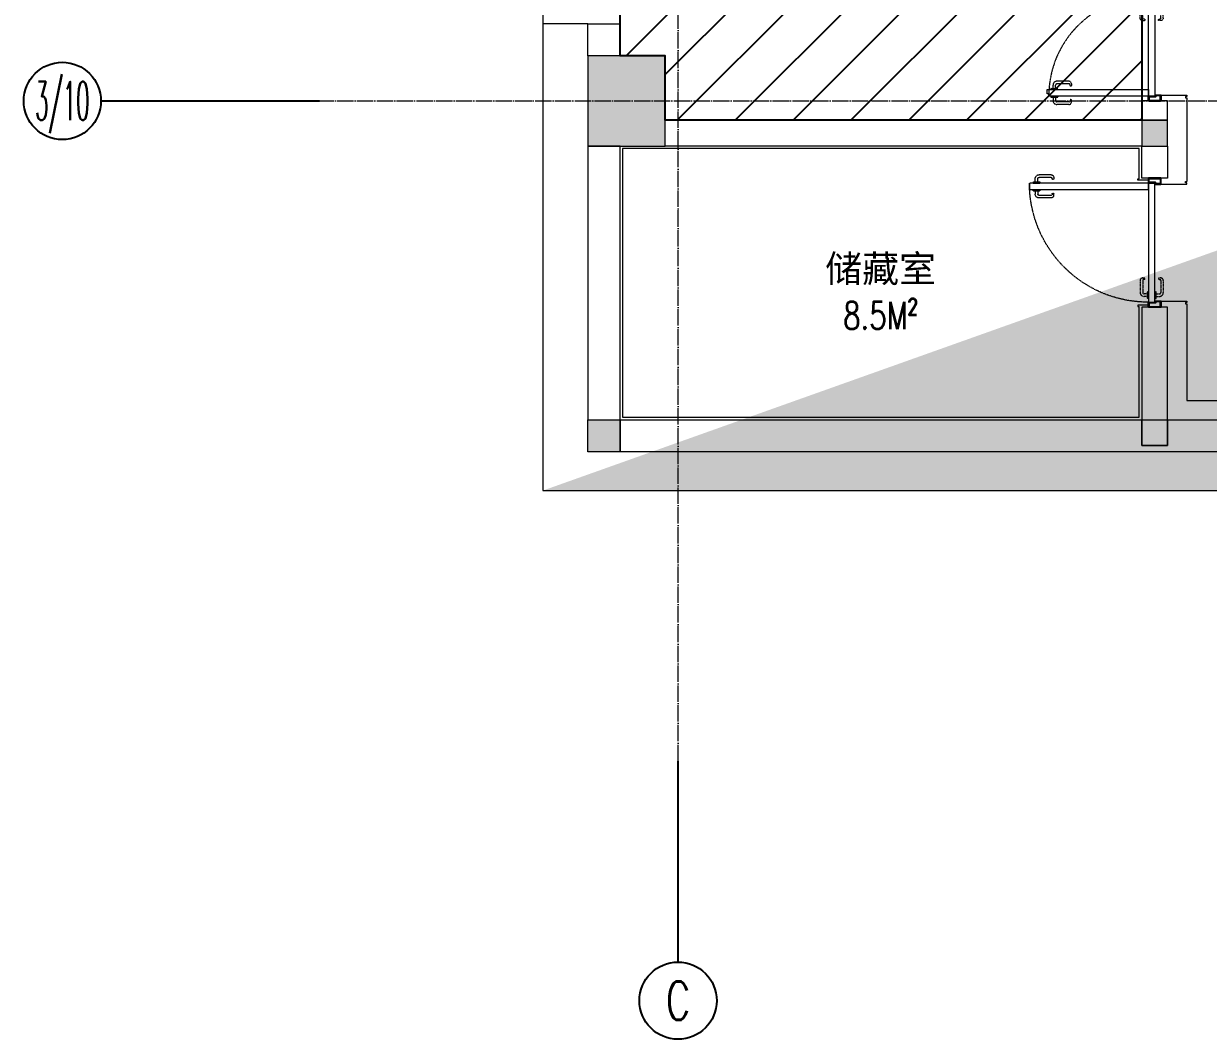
# Model space of a CAD drawing. Header units: millimetres. Extents: x -1346 to 48994, y -3569 to 24186.
# Drawn here: x -1346 to 7851, y -3569 to 4316 of the extents above; entities that cross this region are included whole.
import ezdxf
from ezdxf.enums import TextEntityAlignment as Align

# ---------------------------------------------------------------- set-up
doc = ezdxf.new("R2010")
doc.units = ezdxf.units.MM
for name, pattern in [('DASH', [0.35, 0.25, -0.1]), ('DOTE', [61.467999999999996, 50.8, -5.08, 0.508, -5.08]), ('M-CENTER', [11.25, 7.5, -1.25, 1.25, -1.25])]:
    doc.linetypes.add(name, pattern=pattern)
for name, color, linetype, lineweight in [('BS-AR-OC', 253, 'Continuous', 0), ('BS-DOTE', 134, 'DOTE', 0), ('BS-WALL-BW', 200, 'Continuous', 0), ('BS-WALL-FINISH', 3, 'Continuous', 0), ('BS-WALL-HATCH1', 253, 'Continuous', 0), ('BS-WALL-ORI', 200, 'Continuous', 0), ('DS-DOOR', 60, 'Continuous', 0), ('DS-DOOR-JAMB', 3, 'Continuous', 0), ('FF-TEXT', 2, 'Continuous', 0)]:
    doc.layers.add(name, color=color, linetype=linetype, lineweight=lineweight)
doc.layers.add('BS-DOOR-JAMB', color=3, linetype='Continuous')
doc.styles.add('亚厦-中文', font='STXIHEI.TTF')
doc.styles.add('亚厦-英文', font='SIMPLEX.SHX', dxfattribs={"width": 0.8, "bigfont": 'hztxt.shx'})
doc.styles.add('深圳院-英文', font='SIMPLEX.SHX', dxfattribs={"width": 0.8, "bigfont": 'hztxt.shx'})

# ---------------------------------------------------------------- blocks, each defined once
blk = doc.blocks.new('FDSGSERRERRER')
at = {"layer": 'BS-WALL-HATCH1'}
h = blk.add_hatch(color=256, dxfattribs=at)
h.dxf.hatch_style = 1
h.paths.add_polyline_path([(165374.0746685642, 86393.25020992786), (165974.074668562, 86393.25020992786), (165974.074668562, 87093.25020993093), (165374.0746685642, 87093.25020993093)])
at = {"layer": 'BS-WALL-BW'}
blk.add_lwpolyline([(165374.0746685642, 86393.25020992786), (165974.074668562, 86393.25020992786), (165974.074668562, 87093.25020993093), (165374.0746685642, 87093.25020993093)], close=True, dxfattribs=at)
blk = doc.blocks.new('DSGEFGERG')
at = {"layer": 'BS-DOOR-JAMB'}
blk.add_lwpolyline([(362877.4512162836, 9222.44437043171), (362912.3212966088, 9222.44437043171), (362912.3212966088, 9275.44437043171), (362922.4512966088, 9275.44437043171), (362922.4512966088, 9317.44437043171), (362877.4512162836, 9317.44437043171), (362877.4512162838, 9222.444370431678)], dxfattribs=at)
at = {"layer": 'BS-DOOR-JAMB', "color": 8}
blk.add_lwpolyline([(362879.4512162837, 9224.44437043171), (362879.4512162836, 9315.44437043171), (362920.4512966089, 9315.44437043171), (362920.4512966089, 9277.44437043171), (362910.3212966088, 9277.44437043171), (362910.3212966088, 9224.44437043171), (362879.4512162836, 9224.444370431682)], dxfattribs=at)
at = {"layer": 'DS-DOOR', "color": 8}
blk.add_lwpolyline([(362880.4512162837, 9225.44437043171), (362880.4512162837, 9225.44437043171), (362880.4512162836, 9314.44437043171), (362919.4512966088, 9314.444370431678), (362919.4512966088, 9278.44437043171), (362909.3212966088, 9278.44437043171), (362909.3212966088, 9225.44437043171), (362880.4512162837, 9225.44437043171), (362880.4512162837, 9225.44437043171), (362880.4512162837, 9225.44437043171)], dxfattribs=at)
blk = doc.blocks.new('*U118')
at = {"color": 146}
for p, q in [((-24.00000000000364, 0), (23.99999999999636, 0)), ((122.3593452735513, 22.99999999999818, 1.696246883e-07), (122.3593452735513, 28.00000000000182, 1.696246883e-07)), ((-26.00000000000364, -9), (-26.00000000000364, -2)), ((-26.00000000000364, -9), (25.99999999999636, -9)), ((-26.00000000000364, -59), (25.99999999999636, -59)), ((-26.00000000000364, -59), (-26.00000000000364, -66)), ((-24.00000000000364, -68), (23.99999999999636, -68)), ((25.99999999999636, -9), (25.99999999999636, -2)), ((25.99999999999636, -59), (25.99999999999636, -66)), ((122.3593452735513, -90.99999999999818, 1.696246883e-07), (122.3593452735513, -96.00000000000182, 1.696246883e-07))]:
    blk.add_line(p, q, dxfattribs=at)
at = {"color": 146, "linetype": 'M-CENTER', "lineweight": 0}
for p, q in [((-10, 0), (-10.00000000016735, 25.99999999983083, 1.01737095e-08)), ((10, -7.276e-12), (9.999999999839927, 25.99999999993997, -3.9121339e-09)), ((112.9999999999963, 56.00000000000182, -5.704157e-09), (19.99999999983629, 55.99999999999273, 2.63088882e-08)), ((114.3593452735513, 36.00000000000182, 2.5669155e-08), (19.99999999985084, 35.99999999999273, 2.61724954e-08)), ((133, 36.00000000000182, 2.242481e-08), (133, 23.15469471114738, 2.24310838e-08)), ((-10, -68), (-10.00000000016735, -93.99999999983265, 1.01737095e-08)), ((10, -67.99999999999272), (9.999999999839927, -93.99999999994179, -3.9121339e-09)), ((133, -104.0000000000018, 2.242481e-08), (133, -91.15469471114739, 2.24310838e-08)), ((114.3593452735513, -104.0000000000018, 2.5669155e-08), (19.99999999985084, -103.9999999999945, 2.61724954e-08)), ((112.9999999999963, -124.0000000000018, -5.704157e-09), (19.99999999983629, -123.9999999999927, 2.63088882e-08))]:
    blk.add_line(p, q, dxfattribs=at)
at = {"color": 146}
for centre, start, end in [((-24.00000000000364, -2), 90, 180), ((23.99999999999636, -2), 0, 90), ((-24.00000000000364, -66), 180, 270), ((23.99999999999636, -66), 270, 0)]:
    blk.add_arc(centre, 2, start, end, dxfattribs=at)
at = {"color": 146, "linetype": 'M-CENTER', "lineweight": 0}
for centre, radius, start, end in [((19.99999999983993, 25.99999999999273, 1.58537377262e-05), 30, 90, 180.0000000003126), ((19.99999999983993, 25.99999999999273, 1.58537377262e-05), 10, 90, 180.0000000003126), ((113, 36.00000000000182, -4.44820155876e-05), 20, 0, 90), ((127.6717996903026, 23.61888690994056, 1.696246883e-07), 5.348382272938113, 186.6448545141648, 355.0209696154624), ((127.6717996903026, -91.61888690994056, 1.696246883e-07), 5.348382272938113, 4.979030384537622, 173.3551454858352), ((19.99999999983993, -93.99999999999454, 1.58537377262e-05), 30, 179.9999999996873, 270), ((19.99999999983993, -93.99999999999454, 1.58537377262e-05), 10, 179.9999999996873, 270), ((113, -104.0000000000018, -4.44820155876e-05), 20, 270, 0)]:
    blk.add_arc(centre, radius, start, end, dxfattribs=at)
at = {"color": 146, "extrusion": (-1.79944417e-08, 0, 1)}
for centre, start, end in [((114.3593452736714, 28.00000000001825, -3.33716338e-07), 0, 90), ((114.3593452736605, -95.9999999999818, -3.33716338e-07), 270, 0)]:
    blk.add_arc(centre, 8, start, end, dxfattribs=at)
blk = doc.blocks.new('DFSGDSGSFG')
at = {"color": 8, "linetype": 'DASH', "ltscale": 20}
for p, q in [((104682.4749289867, 94540.12538517956), (104682.4749289865, 94566.12538517939, 1.01737097e-08)), ((104702.4749289867, 94540.12538517956), (104702.4749289866, 94566.1253851795, -3.9121337e-09)), ((104805.4749289867, 94596.12538517956, -5.7041568e-09), (104712.4749289865, 94596.12538517956, 2.63088884e-08)), ((104806.8342742603, 94576.12538517956, 2.56691552e-08), (104712.4749289866, 94576.12538517956, 2.61724956e-08)), ((104814.8342742603, 94563.12538517956, 1.696246885e-07), (104814.8342742603, 94568.12538517956, 1.696246885e-07)), ((104825.4749289867, 94576.12538517956, 2.24248102e-08), (104825.4749289867, 94563.28007989071, 2.2431084e-08)), ((104666.4749289867, 94531.12538517956), (104666.4749289867, 94538.12538517956)), ((104666.4749289867, 94531.12538517956), (104718.4749289867, 94531.12538517956)), ((104666.4749289867, 94481.12538517956), (104718.4749289867, 94481.12538517956)), ((104666.4749289867, 94481.12538517956), (104666.4749289867, 94474.12538517956)), ((104668.4749289867, 94540.12538517956), (104716.4749289867, 94540.12538517956)), ((104668.4749289867, 94472.12538517955), (104716.4749289867, 94472.12538517955)), ((104682.4749289867, 94472.12538517955), (104682.4749289865, 94446.12538517974, 1.01737097e-08)), ((104702.4749289867, 94472.12538517955), (104702.4749289866, 94446.12538517962, -3.9121337e-09)), ((104718.4749289867, 94531.12538517956), (104718.4749289867, 94538.12538517956)), ((104718.4749289867, 94481.12538517956), (104718.4749289867, 94474.12538517956)), ((104806.8342742603, 94436.12538517956, 2.56691552e-08), (104712.4749289866, 94436.12538517956, 2.61724956e-08)), ((104805.4749289867, 94416.12538517956, -5.7041568e-09), (104712.4749289865, 94416.12538517956, 2.63088884e-08)), ((104814.8342742603, 94449.12538517955, 1.696246885e-07), (104814.8342742603, 94444.12538517956, 1.696246885e-07)), ((104825.4749289867, 94436.12538517956, 2.24248102e-08), (104825.4749289867, 94448.97069046841, 2.2431084e-08))]:
    blk.add_line(p, q, dxfattribs=at)
for points in [[(105088.7290727444, 95590.38582537427), (105076.7290727443, 95590.38582537427), (105076.7290727443, 95605.38582539304), (105423.7347685308, 95605.38582539304), (105423.7347685308, 95555.38073047007), (105088.7290727443, 95555.38073047007)], [(105423.7347683659, 94481.12029025696), (104649.4749289867, 94481.1202902566), (104649.4749289867, 94499.12029027537), (104637.4749289867, 94499.12029027537), (104637.4749289867, 94531.12538517956), (105423.7347683659, 94531.12538517993)]]:
    blk.add_lwpolyline(points, close=True, dxfattribs=at)
for points in [[(105458.7347678791, 95270.3801296066), (105458.7347678791, 95258.3801296066), (105423.7347678603, 95258.38012960658), (105423.7347685308, 95605.38582539304), (105473.7398634538, 95605.38582539304), (105473.7398627833, 95270.38012960656)], [(105423.7347683659, 94481.12029025696), (105423.7347678603, 95255.38012963774), (105461.7347678791, 95255.38012963775), (105461.7347678791, 95267.38012963775), (105473.7398627833, 95267.38012963774), (105473.7398632888, 94481.12029025696)]]:
    blk.add_lwpolyline(points, close=True)
for centre, radius, start, end in [((105423.7347688674, 95605.3858260727), 347.0056964665379, 180.0025492387575, 269.9999999183718), ((105423.7347683674, 94481.12029025632), 774.2598393807274, 90.00000003828532, 179.9999999999117), ((104712.4749289865, 94566.12538517956, 1.58537377265e-05), 30, 90, 180), ((104712.4749289865, 94566.12538517956, 1.58537377265e-05), 10, 90, 180), ((104805.4749289867, 94576.12538517956, -4.44820155874e-05), 20, 0, 90), ((104820.146728677, 94563.7442720895, 1.696246885e-07), 5.348382272938113, 186.6448545143685, 355.0209696154553), ((104668.4749289867, 94538.12538517956), 2, 90, 180), ((104668.4749289867, 94474.12538517956), 2, 180, 270), ((104716.4749289867, 94538.12538517956), 2, 0, 90), ((104716.4749289867, 94474.12538517956), 2, 270, 0), ((104820.146728677, 94448.50649826962, 1.696246885e-07), 5.348382272938113, 4.979030384544695, 173.3551454856315), ((104712.4749289865, 94446.12538517956, 1.58537377265e-05), 30, 180, 270), ((104712.4749289865, 94446.12538517956, 1.58537377265e-05), 10, 180, 270), ((104805.4749289867, 94436.12538517956, -4.44820155874e-05), 20, 270, 0)]:
    blk.add_arc(centre, radius, start, end, dxfattribs=at)
at = {"color": 8, "linetype": 'DASH', "ltscale": 20, "extrusion": (-1.79944417e-08, 0, 1)}
for centre, start, end in [((104806.8342742604, 94568.1253851795, -0.0018842163495402), 0, 90), ((104806.8342742604, 94444.1253851795, -0.0018842163495402), 270, 0)]:
    blk.add_arc(centre, 8, start, end, dxfattribs=at)
at = {"xscale": -1, "rotation": 90}
blk.add_blockref('*U118', (105414.7398628221, 95200.38012963775), dxfattribs=at)
blk = doc.blocks.new('DAFSA')
at = {"color": 8, "linetype": 'DASH', "ltscale": 20}
for p, q in [((180221.464552777, 97803.98151724259, -5.7041577e-09), (180221.464552777, 97710.98151724244, 2.63088876e-08)), ((180241.4645527771, 97823.98151724257, 2.24248093e-08), (180254.3098580659, 97823.98151724257, 2.24310831e-08)), ((180241.4645527771, 97805.34086251615, 2.56691543e-08), (180241.4645527771, 97710.98151724244, 2.61724947e-08)), ((180254.464552777, 97813.34086251614, 1.696246876e-07), (180249.4645527771, 97813.34086251614, 1.696246876e-07)), ((180368.4645527771, 97813.34086251614, 1.696246876e-07), (180373.4645527771, 97813.34086251614, 1.696246876e-07)), ((180381.464552777, 97823.98151724257, 2.24248093e-08), (180368.6192474882, 97823.98151724257, 2.24310831e-08)), ((180381.464552777, 97805.34086251615, 2.56691543e-08), (180381.464552777, 97710.98151724244, 2.61724947e-08)), ((180401.4645527771, 97803.98151724259, -5.7041577e-09), (180401.4645527771, 97710.98151724244, 2.63088876e-08)), ((180277.4645527771, 97700.98151724257), (180251.4645527771, 97700.98151724241, -3.9121345e-09)), ((180277.4645527771, 97680.98151724259), (180251.4645527772, 97680.98151724244, 1.01737088e-08)), ((180277.4645527771, 97666.98151724259), (180277.4645527771, 97714.98151724259)), ((180286.464552777, 97716.98151724257), (180279.4645527771, 97716.98151724257)), ((180286.464552777, 97664.98151724257), (180286.464552777, 97716.98151724257)), ((180336.4645527771, 97716.98151724257), (180343.464552777, 97716.98151724257)), ((180336.4645527771, 97664.98151724257), (180336.4645527771, 97716.98151724257)), ((180345.464552777, 97666.98151724259), (180345.464552777, 97714.98151724259)), ((180345.464552777, 97700.98151724257), (180371.464552777, 97700.98151724241, -3.9121345e-09)), ((180345.464552777, 97680.98151724259), (180371.4645527769, 97680.98151724244, 1.01737088e-08)), ((180286.464552777, 97664.98151724257), (180279.4645527771, 97664.98151724257)), ((180336.4645527771, 97664.98151724257), (180343.464552777, 97664.98151724257))]:
    blk.add_line(p, q, dxfattribs=at)
blk.add_lwpolyline([(179412.2098083525, 98610.2464510156), (180336.4696476996, 98610.24645151346), (180336.4696476996, 98560.24135659049), (179412.2098083526, 98560.24135608494)], close=True)
blk.add_lwpolyline([(180336.4696477, 97635.98151724256), (180286.464552777, 97635.98151724259), (180286.4645527766, 98560.24135659049), (180336.4696476996, 98560.24135659049)], close=True, dxfattribs=at)
for centre, radius, start, end in [((180336.4696476985, 98560.24135658781), 924.2598393452645, 180.0000000318229, 270.0000000000956), ((180241.4645527771, 97803.98151724259, -4.44820155883e-05), 20, 90, 180), ((180253.8456658671, 97818.65331693289, 1.696246876e-07), 5.348382272938114, 276.6448545127162, 85.02096961545674), ((180369.083439687, 97818.65331693289, 1.696246876e-07), 5.348382272938114, 94.9790303845433, 263.3551454872838), ((180381.464552777, 97803.98151724259, -4.44820155883e-05), 20, 0, 90), ((180251.4645527771, 97710.98151724244, 1.58537377256e-05), 30.00000000000001, 180, 270), ((180251.4645527771, 97710.98151724244, 1.58537377256e-05), 10, 180, 270), ((180279.4645527771, 97714.98151724259), 2, 90, 180), ((180343.464552777, 97714.98151724259), 2, 0, 90), ((180371.4645527771, 97710.98151724244, 1.58537377256e-05), 10, 270, 0), ((180371.4645527771, 97710.98151724244, 1.58537377256e-05), 30.00000000000001, 270, 0), ((180279.4645527771, 97666.98151724259), 2, 180, 270), ((180343.464552777, 97666.98151724259), 2, 270, 0)]:
    blk.add_arc(centre, radius, start, end, dxfattribs=at)
at = {"color": 8, "linetype": 'DASH', "ltscale": 20, "extrusion": (0, -1.79944417e-08, 1)}
for centre, start, end in [((180249.4645527771, 97805.34086251631, -0.0017582283847536), 90, 180), ((180373.4645527771, 97805.34086251631, -0.0017582283847536), 0, 90)]:
    blk.add_arc(centre, 8.000000000000002, start, end, dxfattribs=at)
at = {"xscale": -1, "rotation": 180}
blk.add_blockref('*U118', (179467.2098083526, 98551.24645104671), dxfattribs=at)
blk = doc.blocks.new('A1A0空间标注')
at = {"color": 2, "style": '亚厦-英文', "width": 0.75}
blk.add_attdef('ENGLISH', text='', height=3.5, dxfattribs=at).set_placement((-367.5141973558818, -638.8479456194941), align=Align.MIDDLE_CENTER)
at = {"color": 2, "ltscale": 0.1, "style": '亚厦-中文'}
blk.add_attdef('中文字体', text='', height=3.5, dxfattribs=at).set_placement((-367.5141973558818, -644.1996900115341), align=Align.MIDDLE_CENTER)
at = {"color": 2, "ltscale": 0.1, "style": '亚厦-英文', "width": 0.75}
blk.add_attdef('AREA', text='', height=3.5, dxfattribs=at).set_placement((-367.5141973558818, -650.2545306013867), align=Align.MIDDLE_CENTER)
blk = doc.blocks.new('*U113')
at = {"color": 150, "ltscale": 0.65}
blk.add_lwpolyline([(5, 0), (33.2605065643527, 0)], dxfattribs=at)
at = {"color": 150, "ltscale": 0.1}
blk.add_circle((0, 0), 5, dxfattribs=at)
at = {"color": 2, "ltscale": 0.1, "style": '深圳院-英文', "width": 0.8}
blk.add_attdef('A', text='', height=5, dxfattribs=at).set_placement((0, 0), align=Align.MIDDLE_CENTER)
blk = doc.blocks.new('*U115')
at = {"color": 150, "ltscale": 0.65}
blk.add_lwpolyline([(-2.2e-15, 5), (-1.38e-14, 30.99999999999991)], dxfattribs=at)
at = {"color": 150, "ltscale": 0.1}
blk.add_circle((0, 0), 5, dxfattribs=at)
at = {"color": 2, "ltscale": 0.1, "style": '深圳院-英文', "width": 0.8}
blk.add_attdef('A', text='', height=5, dxfattribs=at).set_placement((0, 0), align=Align.MIDDLE_CENTER)
blk = doc.blocks.new('FDGDSGDDSS')
at = {"layer": 'BS-DOTE', "ltscale": 2.5}
blk.add_line((68371.24175638467, 81618.2502099309), (68371.24175638467, 105053.8860020485), dxfattribs=at)
blk.add_lwpolyline([(65571.241756387, 86743.25020993187), (111471.2417563835, 86743.25020993187)], dxfattribs=at)
ref = blk.add_blockref('*U113', (63591.24175638699, 86743.25020993192), dxfattribs=dict(xscale=60, yscale=60, zscale=60))
ref.add_attrib('A', '3/10', dxfattribs={"color": 2, "ltscale": 0.1, "height": 300, "style": '深圳院-英文', "width": 0.4}).set_placement((63591.24175638699, 86743.25020993192), align=Align.MIDDLE_CENTER)
ref = blk.add_blockref('*U115', (68371.24175638467, 79758.2502099309), dxfattribs=dict(xscale=60, yscale=60, zscale=60))
ref.add_attrib('A', 'C', dxfattribs={"color": 2, "ltscale": 0.1, "height": 300, "style": '深圳院-英文', "width": 0.7}).set_placement((68371.24175638467, 79758.2502099309), align=Align.MIDDLE_CENTER)

msp = doc.modelspace()

# ---------------------------------------------------------------- hatches: boundary and pattern name
h = msp.add_hatch()
h.set_pattern_fill('ANSI31', color=251, scale=100)
h.set_pattern_definition([(45, (-162339.8126737746, -83027.44593458522), (-224.5064030267288, 224.5064030267288), [])])
h.paths.add_polyline_path([(3634.261994786974, 11215.80427534395), (7334.261994786507, 11215.80427534395), (7334.261994786507, 3565.804275345716), (3634.261994787439, 3565.804275345716), (3634.261994787439, 4065.804275345715), (3284.261994790233, 4065.804275345715), (3284.261994790233, 10865.80427534664), (3634.261994786974, 10865.80427534664)])
at = {"layer": 'BS-WALL-ORI'}
h = msp.add_hatch(color=253, dxfattribs=at)
h.dxf.hatch_style = 1
h.paths.add_polyline_path([(40934.26199478837, 1240.804275347578), (40734.26199478837, 1240.804275347578), (40734.26199478837, 1040.804275346647), (40934.26199478837, 1040.804275346647)], flags=17)
edge = h.paths.add_edge_path()
edge.add_line((2684.261994786508, 690.8042753457157), (45084.26199478837, 690.8042753457157))
edge.add_line((44484.26199478744, 15665.80427534571), (44734.26199478744, 15665.80427534665))
h = msp.add_hatch(color=253, dxfattribs=at)
h.dxf.hatch_style = 1
h.paths.add_polyline_path([(7534.261994790234, 3565.804275345716), (7334.26199478837, 3565.804275345716), (7334.26199478837, 3365.804275346618), (7534.261994790234, 3365.804275346618)])
h = msp.add_hatch(color=253, dxfattribs=at)
h.dxf.hatch_style = 1
h.paths.add_polyline_path([(3034.261994789302, 1240.804275346647), (3284.261994789505, 1240.804275346647), (3284.261994789505, 990.8042753459775), (3034.261994789302, 990.8042753459775)])
h = msp.add_hatch(color=253, dxfattribs=at)
h.dxf.hatch_style = 1
h.paths.add_polyline_path([(7334.26199478837, 1240.804275346647), (7534.261994792096, 1240.804275346647), (7534.261994792096, 1040.804275347578), (7334.26199478837, 1040.804275347578)])

# ---------------------------------------------------------------- linework, layer by layer
at = {"color": 251}
msp.add_lwpolyline([(3634.261994786974, 11215.80427534395), (7334.261994786507, 11215.80427534395), (7334.261994786507, 3565.804275345716), (3634.261994787439, 3565.804275345716), (3634.261994787439, 4065.804275345715), (3284.261994790233, 4065.804275345715), (3284.261994790233, 10865.80427534664), (3634.261994786974, 10865.80427534664), (3634.261994786974, 11215.80427534395)], dxfattribs=at)
at = {"layer": 'BS-AR-OC', "linetype": 'Continuous'}
for p, q in [((2684.261994787439, 19115.80427534758), (2684.261994786508, 690.8042753457157)), ((3034.261994788371, 4315.804275347578), (2684.261994786508, 4315.804275347578)), ((2684.261994786508, 690.8042753457157), (45084.26199478837, 690.8042753457157))]:
    msp.add_line(p, q, dxfattribs=at)
at = {"layer": 'BS-WALL-FINISH'}
for points in [[(7481.761994789302, 3760.804355673684), (7684.263887706858, 3760.804355673627), (7684.263887706858, 3750.804355673627), (7674.263887706858, 3750.804355673627), (7674.263887706858, 3740.804355673627), (7684.263887706858, 3740.804355673627)], [(7684.2619947923, 3740.804355673627), (7684.26388770683, 3090.7159779455)], [(7314.26199478837, 3110.716059461021), (7314.26199478837, 3345.804275346618), (3304.261994789506, 3345.804275346618), (3304.261994789506, 1260.80427534656), (7314.26199478837, 1260.80427534656), (7314.26199478837, 2120.716059463466)], [(7386.761994788632, 3100.716059460963), (7304.261994788371, 3100.716059461022), (7304.261994788371, 3110.716059461021), (7314.26199478837, 3110.716059461021)], [(7481.761994789272, 3070.715977945442), (7684.26388770683, 3070.7159779455), (7684.26388770683, 3080.7159779455), (7674.26388770683, 3080.7159779455), (7674.26388770683, 3090.7159779455), (7684.26388770683, 3090.7159779455)], [(7386.761994788632, 2130.716059463524), (7304.261994788371, 2130.716059463466), (7304.261994788371, 2120.716059463466), (7314.26199478837, 2120.716059463466)], [(7481.761994789272, 2160.7161397887), (7684.26388770683, 2160.716139788641), (7684.26388770683, 2150.716139788642), (7674.26388770683, 2150.716139788642), (7674.26388770683, 2140.716139788641), (7684.26388770683, 2140.716139788641)], [(7684.26388770683, 2140.716139788641), (7684.261994792096, 1390.80427534688), (7964.26199478837, 1390.804275345003), (7964.26199478837, 1155.804275345701)]]:
    msp.add_lwpolyline(points, dxfattribs=at)
at = {"layer": 'BS-WALL-ORI'}
for points in [[(3034.261994788371, 4315.804275347578), (3284.261994790233, 4315.804275347578), (3284.261994790233, 4065.804275345715), (3034.261994788371, 4065.804275345715)], [(7334.26199478837, 3565.804275345716), (7534.261994790234, 3565.804275345716), (7534.261994790234, 3715.80427534851), (7334.26199478837, 3715.80427534851)], [(3634.261994787439, 3565.804275345716), (7334.26199478837, 3565.804275345716), (7334.26199478837, 3365.804275346618), (3634.261994787439, 3365.804275346618)], [(7534.261994790234, 3565.804275345716), (7334.26199478837, 3565.804275345716), (7334.26199478837, 3365.804275346618), (7534.261994790234, 3365.804275346618)], [(3284.261994790233, 3365.804275342645), (3034.261994790029, 3365.804275342645), (3034.261994789302, 1240.804275346647), (3284.261994789505, 1240.804275346647)], [(7334.26199478837, 3365.804275346618), (7534.26199478837, 3365.804275346618), (7534.26199478837, 3115.716059460963), (7334.26199478837, 3115.716059460963)], [(7534.26199478837, 2115.716059460963), (7334.261994790233, 2115.716059460963), (7334.261994790233, 1240.804275346647), (7534.26199478837, 1240.804275346647)], [(3034.261994789302, 1240.804275346647), (3284.261994789505, 1240.804275346647), (3284.261994789505, 990.8042753459775), (3034.261994789302, 990.8042753459775)], [(3284.261994789505, 1240.80427534656), (7334.261994790233, 1240.804275347578), (7334.261994790233, 1040.804275347578), (7534.261994792096, 1040.804275347578), (7534.26199478837, 1240.804275347578), (7934.261994788371, 1240.804275346007), (7934.261994788371, 990.8042753454246), (3284.261994789505, 990.8042753459775)], [(7334.26199478837, 1240.804275346647), (7534.261994792096, 1240.804275346647), (7534.261994792096, 1040.804275347578), (7334.26199478837, 1040.804275347578)]]:
    msp.add_lwpolyline(points, close=True, dxfattribs=at)

# ---------------------------------------------------------------- block references
msp.add_blockref('FDGDSGDDSS', (-64636.9797615963, -83027.44593458522))
at = {"layer": 'BS-WALL-BW'}
msp.add_blockref('FDSGSERRERRER', (-162339.8126737746, -83027.44593458522), dxfattribs=at)
at = {"layer": 'DS-DOOR'}
msp.add_blockref('DFSGDSGSFG', (-98036.97976159536, -90727.44593458336), dxfattribs=at)
at = {"layer": 'DS-DOOR', "xscale": -1, "rotation": 270}
msp.add_blockref('DAFSA', (-91173.4863498206, -177258.6236685638), dxfattribs=at)
at = {"layer": 'DS-DOOR-JAMB', "color": 2, "linetype": 'ByBlock', "xscale": -1}
for p, rotation in [((-1835.682375656639, -359161.6469409347), 269.9999999999978), ((-1835.682375657308, -360761.7351568201), 270)]:
    msp.add_blockref('DSGEFGERG', p, dxfattribs=dict(at, rotation=rotation))
at = {"layer": 'DS-DOOR-JAMB', "color": 2, "linetype": 'ByBlock', "rotation": 270.0000000000022}
msp.add_blockref('DSGEFGERG', (-1835.682375657425, 365993.1672757442), dxfattribs=at)
at = {"layer": 'FF-TEXT'}
ref = msp.add_blockref('A1A0空间标注', (27357.54650038583, 41065.73084381975), dxfattribs=dict(at, xscale=60, yscale=60, zscale=60))
ref.add_attrib('AREA', '8.5M²', dxfattribs={"layer": '0', "color": 2, "ltscale": 0.1, "height": 210, "style": '亚厦-英文', "width": 0.75}).set_placement((5306.694659033883, 2050.459007736372), align=Align.MIDDLE_CENTER)
ref.add_attrib('中文字体', '储藏室', dxfattribs={"layer": '0', "color": 2, "ltscale": 0.1, "height": 210, "style": '亚厦-中文'}).set_placement((5306.694659033883, 2413.74944312785), align=Align.MIDDLE_CENTER)

doc.saveas('drawing.dxf')
